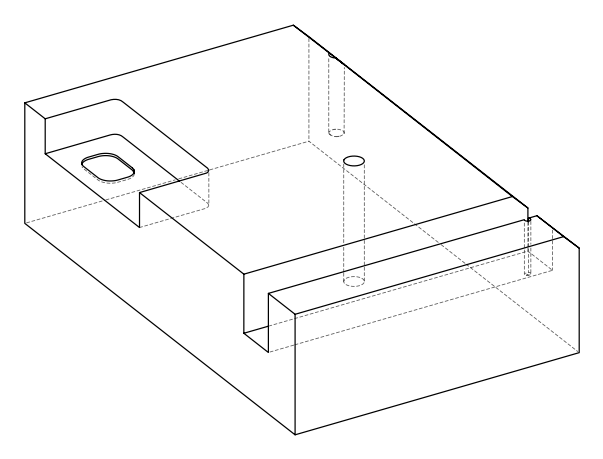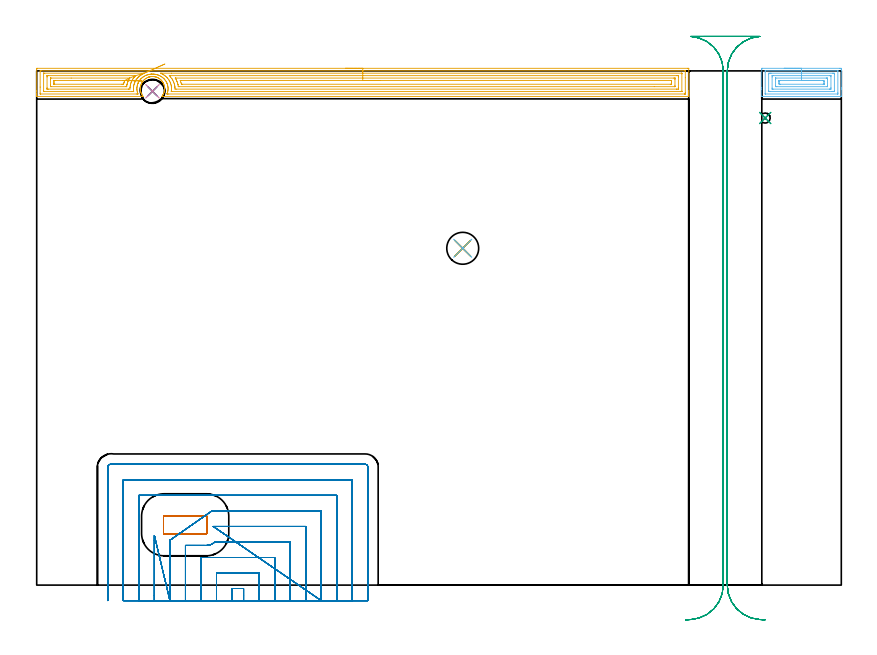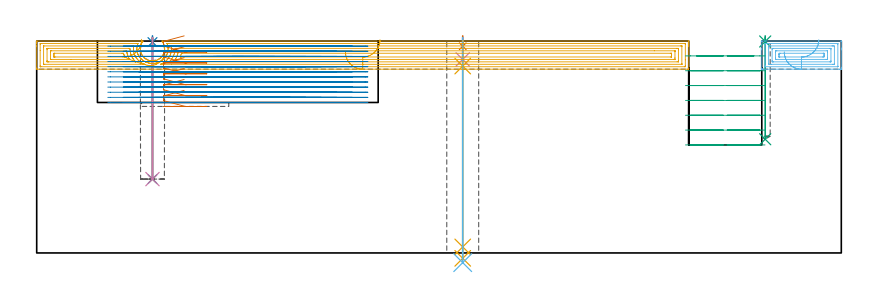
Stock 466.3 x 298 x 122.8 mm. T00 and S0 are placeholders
(PLAN: 15 operations, 11 tool changes, 100.7 min)
(1 SPOT_DRILL | STEP1HOLE | NXT0321_9005460120000 | 0.05 min | 184 mm3)
(2 SPOT_DRILL_1 | STEP1POCKET | NXT0321_9005460120000 | 0.03 min | 2 mm3)
(3 SPOT_DRILL_2 | STEP1POCKET_1 | NXT0321_9005460120000 | 0.03 min | 0 mm3)
(4 DRILL_BLIND_HOLE_INTO_CENTER | STEP1HOLE | NXT0301_042 | 0.05 min | 298 mm3)
(5 GUN_DRILL_THROUGH_HOLE | STEP1HOLE | UGT0307_003 | 0.59 min | 4298 mm3)
(6 SPADE_DRILL_TO_ENLARGE_THROUGH_HOLE | STEP1HOLE | UGT0306_009 | 0.52 min | 28167 mm3)
(7 DRILL_BLIND_HOLE_INTO_CENTER_1 | STEP1POCKET | NXT0301_042 | 0.33 min | 3095 mm3)
(8 DRILL_TO_ENLARGE_BLIND_HOLE | STEP1POCKET | UGT0301_374 | 0.33 min | 7481 mm3)
(9 DRILL_BLIND_HOLE_INTO_CENTER_2 | STEP1POCKET_1 | UGT0301_453 | 0.24 min | 1444 mm3)
(10 BORE_BLIND_HOLE | STEP1POCKET | UGT0332_064 | 0.33 min | 1689 mm3)
(11 AREA_MILL | FG_CHAMFER_SURFACE | UGT0205_001 | 18.38 min | 50486 mm3)
(12 AREA_MILL_1 | FG_CHAMFER_SURFACE_1 | UGT0205_001 | 2.52 min | 7107 mm3)
(13 MILL_RECTANGULAR_POCKET | POCKET_RECTANGULAR_STRAIGHT | UGT0201_109 | Follow Part, ap 6.35, ae 75% | 1.74 min | 63238 mm3)
(14 MILL_SLOT | SLOT_PARTIAL_RECTANGULAR | NXT0201_011 | Follow Part, ap 3, ae 75% | 64.73 min | 379989 mm3)
(15 MILL_RECTANGULAR_SLOT | SLOT_RECTANGULAR | UGT0201_019 | Follow Part, ap 10, ae 75% | 10.85 min | 757028 mm3)
(TOOL NXT0321_9005460120000 | NC Spot Drill, 142deg, 12mm, Carbide, Uncoated | D12 PA142 FL30 Z2)
(TOOL NXT0301_042 | Carbide Drill 7.1mm [860.1-0710-057A1-MM 2214] | D7.1 PA140 FL85 Z2)
(TOOL UGT0307_003 | Gun Drill 7 mm | D7 PA130 FL24 Z1)
(TOOL UGT0306_009 | Spade Drill 18.5mm | D18.5 PA132 FL10 Z2)
(TOOL UGT0301_374 | Twist Drill Flat Bottom 13 mm | D13 PA180 FL101 Z2)
(TOOL UGT0301_453 | Carbide Drill 5.8 mm | D5.8 PA118 FL57 Z2)
(TOOL UGT0332_064 | 14 mm Boring Bar Slip Fit | D14)
(TOOL UGT0205_001 | Chamfer Mill 20 x 3 x 45 deg. | D20 FL50 Z2)
(TOOL UGT0201_109 | End Mill 25.4 mm | D25.4 FL25 Z2)
(TOOL NXT0201_011 | ENDMILL 12mm [2P460-1200-NA 1630] | D12 FL38 Z6)
(TOOL UGT0201_019 | End mill 40 mm | D40 FL63 Z6)
(OP 1 SPOT_DRILL)
G17 G21 G94 G90
T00 M6
G54
G17 G0 G90 X246.9 Y195.2 S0 M3
G43 Z132.8 H0
G94 G81 G98 Z119.8 F250. R125.8
G80
M5
M2
(OP 2 SPOT_DRILL_1)
G17 G21 G94 G90
T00 M6
G54
G17 G0 G90 X67.1 Y286.2 S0 M3
G43 Z132.8 H0
G94 G81 G98 Z122.193 F250. R125.8
G80
M5
M2
(OP 3 SPOT_DRILL_2)
G17 G21 G94 G90
T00 M6
G54
G17 G0 G90 X422.2 Y270.7 S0 M3
G43 Z132.8 H0
G94 G81 G98 Z122.55 F250. R125.8
G80
M5
M2
(OP 4 DRILL_BLIND_HOLE_INTO_CENTER)
G17 G21 G94 G90
T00 M6
G54
G17 G0 G90 X246.9 Y195.2 S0 M3
G43 Z132.8 H1
G94 G81 G98 Z112.15 F250. R124.8
G80
M5
M2
(OP 5 GUN_DRILL_THROUGH_HOLE)
G17 G21 G94 G90
T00 M6
G54
G17 G0 G90 X246.9 Y195.2 M8
G43 Z132.8 H0
Z123.189
S716 M3
G94 G1 Z108.292 F125. M26
G4 X.084
Z3.5 F250.
G4 X.084
Z-3.132 F125.
G4 X.084
M5
M9
G0 Z123.189
Z132.8
M2
(OP 6 SPADE_DRILL_TO_ENLARGE_THROUGH_HOLE)
G17 G21 G94 G90
T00 M6
G54
G17 G0 G90 X246.9 Y195.2 S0 M3
G43 Z132.8 H0
G94 G73 G98 Z-5.618 F250. Q18.345 R124.8
G80
M5
M2
(OP 7 DRILL_BLIND_HOLE_INTO_CENTER_1)
G17 G21 G94 G90
T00 M6
G54
G17 G0 G90 X67.1 Y286.2 S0 M3
G43 Z132.8 H1
G94 G81 G98 Z42.8 F250. R124.8
G80
M5
M2
(OP 8 DRILL_TO_ENLARGE_BLIND_HOLE)
G17 G21 G94 G90
T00 M6
G54
G17 G0 G90 X67.1 Y286.2 S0 M3
G43 Z132.8 H0
G94 G73 G98 Z42.8 F250. Q11.429 R124.8
G80
M5
M2
(OP 9 DRILL_BLIND_HOLE_INTO_CENTER_2)
G17 G21 G94 G90
T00 M6
G54
G17 G0 G90 X422.2 Y270.7 S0 M3
G43 Z132.8 H0
G94 G81 G98 Z65.9 F250. R124.8
G80
M5
M2
(OP 10 BORE_BLIND_HOLE)
G17 G21 G94 G90
T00 M6
G54
G17 G0 G90 X67.1 Y286.2 S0 M3
G43 Z132.8 H0
G94 G85 G98 Z42.8 F250. R124.8
G80
M5
M2
(OP 11 AREA_MILL)
G17 G21 G94 G90
T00 M6
G54
G17 G0 G90 X178.95 Y299.5 S1061 M3
G43 Z132.8 H0
Z116.5
G94 G1 X178.988 Z115.628 F250.
X179.102 Z114.764
X179.291 Z113.912
X179.553 Z113.08
X179.887 Z112.274
X180.29 Z111.5
X180.758 Z110.764
X181.29 Z110.072
X181.879 Z109.429
X182.522 Z108.84
X183.214 Z108.308
X183.95 Z107.84
X184.724 Z107.437
X185.53 Z107.103
X186.362 Z106.841
X187.214 Z106.652
X188.078 Z106.538
X188.95 Z106.5
X377.292
X377.607 Y299.497 Z106.502
X377.89 Y299.492 Z106.506
X377.9 Y299.205 Z106.793
Y286.452 Z119.543
Y285.883 Z120.114
Y285.561 Z120.435
Y284.993 Z121.004
Y284.67 Z121.325
Y284.026 Z121.973
Y283.619 Z122.38
Y283.248 Z122.743
X377.89 Y283.203 Z122.788
X377.739 Y283.2 Z122.8
X72.91
X72.544 Y283.206 Z122.792
X72.854 Y283.638 Z122.362
X73.156 Y284.093 Z121.907
X73.276 Y284.309 Z121.691
X73.39 Y284.529 Z121.471
X73.592 Y284.976 Z121.024
X73.76 Y285.416 Z120.584
X73.896 Y285.862 Z120.138
X74.05 Y286.527 Z119.473
X74.08 Y286.748 Z119.252
X74.122 Y287.191 Z118.809
X74.141 Y287.635 Z118.365
X74.132 Y288.078 Z117.922
X74.095 Y288.521 Z117.479
X74.05 Y288.873 Z117.127
X73.997 Y289.141 Z116.859
X73.934 Y289.407 Z116.593
X73.804 Y289.852 Z116.148
X73.646 Y290.293 Z115.707
X73.45 Y290.74 Z115.26
X73.227 Y291.179 Z114.821
X73.156 Y291.306 Z114.694
X72.901 Y291.691 Z114.309
X72.624 Y292.065 Z113.934
X72.477 Y292.241 Z113.759
X72.262 Y292.497 Z113.502
X72.076 Y292.686 Z113.313
X72.034 Y292.729 Z113.27
X71.796 Y292.951 Z113.048
X71.368 Y293.303 Z112.696
X70.971 Y293.579 Z112.418
X70.564 Y293.837 Z112.162
X70.474 Y293.887 Z112.112
X70.03 Y294.1 Z111.898
X69.58 Y294.29 Z111.707
X69.339 Y294.369 Z111.625
X69.18 Y294.425 Z111.573
X69.135 Y294.44 Z111.557
X68.686 Y294.559 Z111.436
X68.447 Y294.605 Z111.389
X68.239 Y294.647 Z111.35
X67.791 Y294.712 Z111.287
X67.696 Y294.723 Z111.275
X67.634 Y294.725 Z111.271
X67.554 Y294.727 Z111.265
X67.297 Y294.74 Z111.257
X67.28
X67.253 Z111.255
X67.137
X67.119 Z111.253
X67.095 Z111.255
X67.094
X66.897 Z111.256
X66.844 Y294.737 Z111.257
X66.715 Y294.73 Z111.26
X66.505 Y294.724 Z111.276
X66.003 Y294.653 Z111.344
X65.769 Y294.607 Z111.387
X65.555 Y294.566 Z111.428
X65.323 Y294.507 Z111.487
X65.162 Y294.467 Z111.53
X65.109 Y294.454 Z111.544
X65.049 Y294.434 Z111.564
X64.876 Y294.374 Z111.62
X64.659 Y294.302 Z111.694
X64.215 Y294.121 Z111.877
X63.64 Y293.837 Z112.161
X63.321 Y293.643 Z112.353
X62.867 Y293.323 Z112.677
X62.426 Y292.976 Z113.023
X62.399 Y292.951 Z113.048
X62.136 Y292.686 Z113.312
X61.971 Y292.52 Z113.479
X61.737 Y292.256 Z113.744
X61.568 Y292.065 Z113.934
X61.532 Y292.02 Z113.979
X61.375 Y291.795 Z114.204
X61.242 Y291.606 Z114.394
X60.981 Y291.179 Z114.821
X60.638 Y290.512 Z115.488
X60.549 Y290.293 Z115.707
X60.396 Y289.852 Z116.148
X60.269 Y289.407 Z116.593
X60.174 Y288.965 Z117.035
X60.106 Y288.521 Z117.479
X60.068 Y288.078 Z117.922
X60.059 Y287.635 Z118.365
X60.078 Y287.191 Z118.809
X60.124 Y286.748 Z119.252
X60.199 Y286.304 Z119.696
X60.302 Y285.862 Z120.138
X60.44 Y285.416 Z120.584
X60.602 Y284.976 Z121.024
X60.638 Y284.887 Z121.113
X60.835 Y284.484 Z121.516
X61.052 Y284.09 Z121.91
X61.283 Y283.731 Z122.269
X61.532 Y283.38 Z122.619
X61.656 Y283.206 Z122.792
X61.306 Y283.2 Z122.8
X0.161
X0.01 Y283.203 Z122.788
X0.007 Y283.246 Z122.745
X0. Y283.619 Z122.38
Y284.026 Z121.973
Y284.67 Z121.325
Y285.883 Z120.114
Y286.452 Z119.543
Y298.92 Z107.077
X0.002 Y299.207 Z106.791
X0.01 Y299.492 Z106.506
X0.295 Y299.499 Z106.499
X188.95 Y299.5 Z106.5
Y298.086 Z107.914
X375.563 Y298.085 Z107.915
X375.676 Y298.083 Z107.917
X375.89 Y298.079 Z107.921
X375.892 Y298.03 Z107.97
X375.899 Y297.639 Z108.361
X375.9 Y294.075 Z111.925
X375.899 Y285.17 Z120.83
X375.892 Y284.67 Z121.33
X375.89 Y284.628 Z121.372
X375.732 Y284.62 Z121.38
X375.62 Y284.616 Z121.384
X375.563 Y284.615 Z121.385
X375.507 Y284.614 Z121.386
X76.48
X75.642 Y284.616 Z121.384
X75.588 Y284.618 Z121.382
X75.543 Y284.621 Z121.379
X75.553 Y284.67 Z121.33
X75.56 Y284.698 Z121.302
X75.588 Y284.778 Z121.222
X75.782 Y285.367 Z120.633
X75.84 Y285.561 Z120.439
X75.963 Y286.077 Z119.923
X76.039 Y286.452 Z119.548
X76.084 Y286.847 Z119.153
X76.12 Y287.342 Z118.658
X76.131 Y287.691 Z118.309
X76.113 Y288.233 Z117.767
X76.079 Y288.633 Z117.367
X76.01 Y289.123 Z116.877
X75.876 Y289.727 Z116.273
X75.789 Y290.014 Z115.986
X75.588 Y290.626 Z115.374
X75.469 Y290.905 Z115.095
X75.377 Y291.115 Z114.885
X75.023 Y291.795 Z114.205
X74.695 Y292.301 Z113.699
X74.411 Y292.686 Z113.314
X74.135 Y293.023 Z112.977
X73.802 Y293.403 Z112.597
X73.717 Y293.491 Z112.509
X73.627 Y293.577 Z112.423
X73.247 Y293.916 Z112.084
X72.91 Y294.194 Z111.806
X72.534 Y294.467 Z111.533
X72.017 Y294.807 Z111.193
X71.76 Y294.963 Z111.037
X71.268 Y295.215 Z110.785
X71.125 Y295.281 Z110.719
X70.948 Y295.358 Z110.642
X70.437 Y295.561 Z110.439
X70.232 Y295.63 Z110.37
X69.829 Y295.76 Z110.24
X69.339 Y295.89 Z110.11
X68.671 Y296.024 Z109.976
X68.549 Y296.045 Z109.955
X68.447 Y296.059 Z109.941
X68.066 Y296.107 Z109.893
X67.664 Y296.138 Z109.862
X67.554 Y296.143 Z109.857
X67.153 Y296.151 Z109.849
X66.7
X66.68 Y296.15 Z109.85
X66.661 Y296.149 Z109.851
X66.276 Y296.122 Z109.878
X65.937 Y296.08 Z109.92
X65.769 Y296.056 Z109.944
X65.17 Y295.955 Z110.045
X65.036 Y295.929 Z110.071
X64.876 Y295.892 Z110.108
X64.45 Y295.783 Z110.217
X63.984 Y295.635 Z110.365
X63.776 Y295.565 Z110.435
X63.246 Y295.358 Z110.642
X63.11 Y295.301 Z110.699
X63.091 Y295.291 Z110.709
X62.544 Y295.013 Z110.987
X62.198 Y294.818 Z111.182
X61.98 Y294.685 Z111.315
X61.663 Y294.467 Z111.533
X61.456 Y294.318 Z111.682
X61.306 Y294.205 Z111.795
X60.958 Y293.926 Z112.074
X60.582 Y293.577 Z112.423
X60.497 Y293.493 Z112.507
X60.413 Y293.407 Z112.593
X59.779 Y292.686 Z113.314
X59.669 Y292.538 Z113.462
X59.521 Y292.329 Z113.671
X59.314 Y292.001 Z113.999
X59.189 Y291.795 Z114.205
X58.803 Y291.079 Z114.921
X58.721 Y290.905 Z115.095
X58.692 Y290.84 Z115.16
X58.628 Y290.682 Z115.318
X58.46 Y290.182 Z115.818
X58.412 Y290.014 Z115.986
X58.272 Y289.479 Z116.521
X58.197 Y289.123 Z116.877
X58.121 Y288.618 Z117.382
X58.088 Y288.233 Z117.767
X58.074 Y287.895 Z118.105
X58.08 Y287.342 Z118.658
X58.104 Y286.974 Z119.026
X58.17 Y286.452 Z119.548
X58.269 Y285.919 Z120.081
X58.358 Y285.561 Z120.439
X58.628 Y284.724 Z121.276
X58.646 Y284.67 Z121.33
X58.652 Y284.646 Z121.354
X58.647 Y284.621 Z121.379
X57.735 Y284.614 Z121.386
X2.337 Y284.615 Z121.385
X2.224 Y284.617 Z121.383
X2.01 Y284.621 Z121.379
X2.008 Y284.67 Z121.33
X2.002 Y285.061 Z120.939
X2. Y288.625 Z117.375
X2.001 Y297.53 Z108.47
X2.008 Y298.03 Z107.97
X2.01 Y298.072 Z107.928
X2.169 Y298.08 Z107.92
X2.281 Y298.084 Z107.916
X2.337 Y298.085 Z107.915
X2.393 Y298.086 Z107.914
X188.95
Y296.672 Z109.328
X373.722 Y296.671 Z109.329
X373.863 Y296.669 Z109.331
X373.885 Y296.667 Z109.333
X373.89 Y296.665 Z109.335
X373.893 Y296.639 Z109.361
X373.898 Y296.545 Z109.455
X373.9 Y296.426 Z109.574
Y296.248 Z109.752
X373.899 Y286.274 Z119.726
X373.895 Y286.096 Z119.904
X373.89 Y286.047 Z119.953
X373.886 Y286.034 Z119.966
X373.879 Y286.033 Z119.967
X373.828 Y286.03 Z119.97
X373.722 Y286.029 Z119.971
X373.253 Y286.028 Z119.972
X78.265 Y286.029 Z119.971
X78.124 Y286.03 Z119.97
X78.012 Y286.033 Z119.967
X78.002 Y286.034 Z119.966
X77.997 Y286.046 Z119.954
X78.004 Y286.111 Z119.889
X78.016 Y286.207 Z119.793
X78.049 Y286.452 Z119.548
X78.071 Y286.645 Z119.355
X78.122 Y287.342 Z118.658
X78.129 Y287.479 Z118.521
X78.114 Y288.233 Z117.767
X78.107 Y288.391 Z117.609
X78.02 Y289.123 Z116.877
X77.971 Y289.417 Z116.583
X77.831 Y290.014 Z115.986
X77.64 Y290.638 Z115.362
X77.542 Y290.905 Z115.095
X77.373 Y291.336 Z114.664
X77.15 Y291.795 Z114.205
X76.93 Y292.237 Z113.763
X76.646 Y292.686 Z113.314
X76.48 Y292.939 Z113.061
X75.993 Y293.577 Z112.423
X75.588 Y294.048 Z111.952
X75.385 Y294.265 Z111.735
X75.177 Y294.467 Z111.533
X74.695 Y294.895 Z111.105
X74.441 Y295.104 Z110.896
X74.099 Y295.358 Z110.642
X73.802 Y295.564 Z110.436
X73.198 Y295.961 Z110.039
X72.91 Y296.12 Z109.88
X72.658 Y296.248 Z109.752
X72.017 Y296.552 Z109.448
X71.798 Y296.654 Z109.346
X71.92 Y296.664 Z109.336
X72.017 Y296.667 Z109.333
X72.487 Y296.671 Z109.329
X78.091 Y296.672 Z109.328
X188.95
Y295.257 Z110.743
X371.145
X371.849 Y295.252 Z110.748
X371.884 Y295.251 Z110.749
X371.89 Y295.213 Z110.787
X371.894 Y295.113 Z110.887
X371.898 Y294.91 Z111.09
X371.9 Y294.504 Z111.496
Y288.233 Z117.767
X371.898 Y287.806 Z118.194
X371.894 Y287.592 Z118.408
X371.89 Y287.486 Z118.514
X371.88 Y287.449 Z118.551
X371.831 Y287.448 Z118.552
X371.044 Y287.443 Z118.557
X370.943
X80.842
X80.155 Y287.45 Z118.55
X80.124 Y288.16 Z117.84
X80.118 Y288.233 Z117.767
X80.051 Y288.996 Z117.004
X80.036 Y289.123 Z116.877
X80.034 Y289.14 Z116.86
X79.95 Y289.613 Z116.387
X79.862 Y290.014 Z115.986
X79.804 Y290.26 Z115.74
X79.598 Y290.905 Z115.095
X79.343 Y291.611 Z114.389
X79.262 Y291.795 Z114.205
X79.158 Y292.024 Z113.976
X78.821 Y292.686 Z113.314
X78.296 Y293.546 Z112.454
X78.271 Y293.582 Z112.418
X78.265 Y293.591 Z112.409
X77.567 Y294.467 Z111.533
X77.373 Y294.695 Z111.305
X76.864 Y295.249 Z110.751
X76.862 Y295.254 Z110.746
X76.863 Y295.255 Z110.745
X76.882 Y295.256 Z110.744
X77.046 Y295.257 Z110.743
X77.373
X188.95
Y293.843 Z112.157
X369.259
X369.887 Y293.841 Z112.159
X369.889 Y293.839 Z112.161
X369.896 Y293.831 Z112.169
X369.898 Y293.577 Z112.423
X369.9 Y292.937 Z113.063
Y289.374 Z116.626
X369.899 Y289.123 Z116.877
X369.897 Y288.964 Z117.036
X369.893 Y288.884 Z117.116
X369.891 Y288.869 Z117.131
X369.867 Y288.864 Z117.136
X369.793 Y288.861 Z117.139
X369.525 Y288.858 Z117.142
X357.909 Y288.857 Z117.143
X82.729 Y288.858 Z117.142
X82.099 Y288.861 Z117.139
X82.085 Y288.863 Z117.137
X82.07 Y288.89 Z117.11
X82.034 Y289.123 Z116.877
X81.909 Y289.942 Z116.058
X81.893 Y290.014 Z115.986
X81.836 Y290.263 Z115.737
X81.649 Y290.905 Z115.095
X81.569 Y291.171 Z114.829
X81.335 Y291.795 Z114.205
X81.226 Y292.077 Z113.923
X80.95 Y292.686 Z113.314
X80.943 Y292.701 Z113.299
X80.637 Y293.278 Z112.722
X80.46 Y293.577 Z112.423
X80.376 Y293.719 Z112.281
X80.323 Y293.813 Z112.187
X80.313 Y293.832 Z112.168
X80.335 Y293.836 Z112.164
X80.409 Y293.839 Z112.161
X80.677 Y293.842 Z112.158
X188.95 Y293.843 Z112.157
Y292.429 Z113.571
X367.473 Y292.428 Z113.572
X367.733 Y292.427 Z113.573
X367.841 Y292.424 Z113.576
X367.887 Y292.422 Z113.578
X367.89 Y292.396 Z113.604
X367.897 Y292.263 Z113.737
X367.899 Y291.795 Z114.205
X367.9 Y291.37 Z114.63
Y290.905 Z115.095
X367.899 Y290.48 Z115.52
X367.894 Y290.337 Z115.663
X367.89 Y290.288 Z115.712
X367.883 Y290.277 Z115.723
X367.869 Y290.276 Z115.724
X367.791 Y290.273 Z115.727
X367.473 Y290.271 Z115.729
X367.216
X84.256 Y290.272 Z115.728
X84.03 Y290.274 Z115.726
X83.917 Y290.277 Z115.723
X83.869 Y290.28 Z115.72
X83.621 Y291.166 Z114.834
X83.214 Y292.352 Z113.648
X83.196 Y292.423 Z113.577
X83.225 Y292.424 Z113.576
X83.304 Y292.426 Z113.574
X83.621 Y292.428 Z113.572
X83.879 Y292.429 Z113.571
X188.95
X189.822 Z113.609
X190.686 Z113.723
X191.538 Z113.912
X192.37 Z114.174
X193.176 Z114.508
X193.95 Z114.911
X194.686 Z115.38
X195.378 Z115.911
X196.021 Z116.5
X196.61 Z117.143
X197.142 Z117.835
X197.61 Z118.571
X198.013 Z119.345
X198.347 Z120.151
X198.609 Z120.983
X198.798 Z121.835
X198.912 Z122.7
X198.95 Z123.571
G0 Z132.8
X74.293 Y302.01
Z114.8
G1 X73.959 Y301.86 Z114.009
X73.563 Y301.681 Z113.252
X73.109 Y301.477 Z112.536
X72.599 Y301.247 Z111.866
X72.039 Y300.995 Z111.247
X71.431 Y300.721 Z110.684
X70.781 Y300.428 Z110.182
X70.093 Y300.118 Z109.743
X69.373 Y299.794 Z109.372
X68.627 Y299.458 Z109.071
X67.859 Y299.112 Z108.843
X67.076 Y298.76 Z108.689
X66.284 Y298.403 Z108.61
X65.488 Y298.045 Z108.607
X64.696 Y297.688 Z108.681
X63.912 Y297.335 Z108.83
X63.143 Y296.988 Z109.053
X62.395 Y296.651 Z109.349
X62.263 Y296.592 Z109.408
X62.198 Y296.562 Z109.438
X61.985 Y296.462 Z109.538
X61.539 Y296.248 Z109.752
X61.384 Y296.17 Z109.83
X61.306 Y296.128 Z109.872
X60.818 Y295.844 Z110.156
X60.413 Y295.582 Z110.418
X60.28 Y295.49 Z110.51
X60.096 Y295.358 Z110.642
X59.77 Y295.109 Z110.891
X59.521 Y294.911 Z111.089
X59.283 Y294.704 Z111.296
X59.033 Y294.467 Z111.533
X58.628 Y294.052 Z111.948
X58.402 Y293.802 Z112.198
X58.206 Y293.577 Z112.423
X57.991 Y293.321 Z112.679
X57.735 Y292.967 Z113.033
X57.624 Y292.797 Z113.203
X57.555 Y292.686 Z113.314
X57.289 Y292.24 Z113.76
X57.048 Y291.795 Z114.205
X56.977 Y291.661 Z114.339
X56.843 Y291.394 Z114.606
X56.702 Y291.045 Z114.955
X56.651 Y290.905 Z115.095
X56.477 Y290.379 Z115.621
X56.378 Y290.014 Z115.986
X56.23 Y289.403 Z116.597
X56.182 Y289.123 Z116.877
X56.153 Y288.921 Z117.079
X56.086 Y288.233 Z117.767
X56.077 Y288.106 Z117.894
X56.079 Y287.342 Z118.658
X56.082 Y287.21 Z118.79
X56.198 Y286.11 Z119.89
X56.204 Y286.035 Z119.965
X56.162 Y286.034 Z119.966
X55.95 Y286.031 Z119.969
X55.481 Y286.029 Z119.971
X55.057 Y286.028 Z119.972
X4.178 Y286.029 Z119.971
X4.037 Y286.031 Z119.969
X4.015 Y286.033 Z119.967
X4.01 Y286.035 Z119.965
X4.007 Y286.061 Z119.939
X4.002 Y286.155 Z119.845
X4. Y286.629 Z119.371
X4.001 Y296.426 Z109.574
X4.005 Y296.604 Z109.396
X4.01 Y296.654 Z109.346
X4.014 Y296.666 Z109.334
X4.021 Y296.667 Z109.333
X4.072 Y296.67 Z109.33
X4.178 Y296.671 Z109.329
X4.647
X61.775
X61.934 Y296.669 Z109.331
X62.198 Y296.664 Z109.336
X62.395 Y296.651 Z109.349
X57.343 Y295.25 Z110.75
X57.339 Y295.242 Z110.758
X56.843 Y294.709 Z111.291
X56.729 Y294.581 Z111.419
X56.631 Y294.467 Z111.533
X56.319 Y294.099 Z111.901
X55.95 Y293.609 Z112.391
X55.937 Y293.59 Z112.41
X55.928 Y293.577 Z112.423
X55.597 Y293.038 Z112.962
X55.39 Y292.686 Z113.314
X55.272 Y292.472 Z113.528
X55.057 Y292.069 Z113.931
X54.968 Y291.884 Z114.116
X54.93 Y291.795 Z114.205
X54.714 Y291.248 Z114.752
X54.598 Y290.905 Z115.095
X54.4 Y290.249 Z115.751
X54.343 Y290.014 Z115.986
X54.311 Y289.869 Z116.131
X54.165 Y289.124 Z116.876
X54.084 Y288.314 Z117.686
X54.08 Y288.233 Z117.767
X54.057 Y287.45 Z118.55
X53.272 Y287.444 Z118.556
X53.171 Y287.443 Z118.557
X6.755
X6.051 Y287.449 Z118.551
X6.016
X6.01 Y287.487 Z118.513
X6.006 Y287.587 Z118.413
X6.002 Y287.79 Z118.21
X6. Y288.196 Z117.804
Y294.467 Z111.533
X6.002 Y294.894 Z111.106
X6.006 Y295.108 Z110.892
X6.01 Y295.214 Z110.786
X6.02 Y295.251 Z110.749
X6.069 Y295.252 Z110.748
X6.856 Y295.257 Z110.743
X6.957
X56.943
X57.173 Y295.256 Z110.744
X57.287 Y295.254 Z110.746
X57.341 Y295.251 Z110.749
X57.343 Y295.25 Z110.75
X53.9 Y293.841 Z112.159
X53.744 Y293.577 Z112.423
X53.572 Y293.278 Z112.722
X53.272 Y292.735 Z113.265
X53.255 Y292.703 Z113.297
X53.247 Y292.686 Z113.314
X52.973 Y292.094 Z113.906
X52.854 Y291.795 Z114.205
X52.726 Y291.45 Z114.55
X52.55 Y290.905 Z115.095
X52.511 Y290.774 Z115.226
X52.38 Y290.297 Z115.703
X52.327 Y290.066 Z115.934
X52.317 Y290.014 Z115.986
X52.191 Y289.312 Z116.688
X52.163 Y289.123 Z116.877
X52.14 Y288.96 Z117.04
X52.127 Y288.883 Z117.117
X52.123 Y288.868 Z117.132
X52.096 Y288.864 Z117.136
X52.021 Y288.861 Z117.139
X51.753 Y288.858 Z117.142
X8.641 Y288.857 Z117.143
X8.013 Y288.859 Z117.141
X8.011 Y288.861 Z117.139
X8.004 Y288.869 Z117.131
X8.002 Y289.123 Z116.877
X8. Y289.763 Z116.237
Y293.326 Z112.674
X8.001 Y293.577 Z112.423
X8.003 Y293.736 Z112.264
X8.007 Y293.816 Z112.184
X8.009 Y293.831 Z112.169
X8.033 Y293.836 Z112.164
X8.107 Y293.839 Z112.161
X8.375 Y293.842 Z112.158
X19.978 Y293.843 Z112.157
X53.898 Y293.842 Z112.158
X53.9 Y293.841 Z112.159
X51.005 Y292.421 Z113.579
X50.968 Y292.313 Z113.687
X50.783 Y291.795 Z114.205
X50.735 Y291.655 Z114.345
X50.594 Y291.215 Z114.785
X50.526 Y290.973 Z115.027
X50.33 Y290.278 Z115.722
X49.702 Y290.273 Z115.727
X49.443 Y290.272 Z115.728
X10.427
X10.167 Y290.273 Z115.727
X10.059 Y290.276 Z115.724
X10.013 Y290.278 Z115.722
X10.01 Y290.304 Z115.696
X10.003 Y290.437 Z115.563
X10.001 Y290.905 Z115.095
X10. Y291.33 Z114.67
Y291.795 Z114.205
X10.001 Y292.22 Z113.78
X10.006 Y292.363 Z113.637
X10.01 Y292.413 Z113.587
X10.017 Y292.423 Z113.577
X10.031 Y292.424 Z113.576
X10.109 Y292.427 Z113.573
X10.427 Y292.428 Z113.572
X10.684 Y292.429 Z113.571
X49.96
X50.594 Y292.427 Z113.573
X50.856 Y292.425 Z113.575
X51.005 Y292.421 Z113.579
X51.876 Y292.4 Z113.638
X52.737 Y292.379 Z113.773
X53.584 Y292.358 Z113.983
X54.409 Y292.338 Z114.266
X55.206 Y292.318 Z114.619
X55.97 Y292.299 Z115.041
X56.693 Y292.281 Z115.528
X57.372 Y292.265 Z116.075
X58. Y292.249 Z116.68
X58.574 Y292.235 Z117.338
X59.087 Y292.223 Z118.043
X59.538 Y292.212 Z118.79
X59.921 Y292.202 Z119.573
X60.235 Y292.194 Z120.387
X60.477 Y292.188 Z121.226
X60.645 Y292.184 Z122.082
X60.737 Y292.182 Z122.949
X60.754 Z123.821
G0 Z132.8
M5
M2
(OP 12 AREA_MILL_1)
G17 G21 G94 G90
T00 M6
G54
G17 G0 G90 X433.25 Y299.5 S1061 M3
G43 Z132.8 H0
Z116.5
G94 G1 X433.288 Z115.628 F250.
X433.402 Z114.764
X433.591 Z113.912
X433.853 Z113.08
X434.187 Z112.274
X434.59 Z111.5
X435.058 Z110.764
X435.59 Z110.072
X436.179 Z109.429
X436.822 Z108.84
X437.514 Z108.309
X438.25 Z107.84
X439.024 Z107.437
X439.83 Z107.103
X440.662 Z106.841
X441.514 Z106.652
X442.378 Z106.538
X443.25 Z106.5
X465.23 Y299.499 Z106.501
X465.805 Y299.497 Z106.503
X466.294 Y299.491 Z106.505
X466.298 Y299.416 Z106.58
X466.299 Y298.92 Z107.076
X466.3 Y298.422 Z107.573
Y288.233 Z117.761
Y287.447 Z118.551
Y287.342 Z118.656
Y283.337 Z122.662
Y283.216 Z122.779
X466.291 Y283.205 Z122.79
X466.248 Y283.2 Z122.8
X420.252
X420.209 Y283.205 Z122.79
X420.206 Y283.214 Z122.781
X420.2 Y283.337 Z122.662
Y287.447 Z118.551
Y288.233 Z117.761
Y298.92 Z107.076
X420.203 Y299.316 Z106.68
X420.21 Y299.491 Z106.505
X420.384 Y299.499 Z106.499
X420.695 Y299.5 Z106.5
X443.25
Y298.086 Z107.914
X464.092 Y298.085 Z107.915
X464.203 Y298.082 Z107.918
X464.276 Y298.079 Z107.921
X464.291 Y298.074 Z107.926
X464.294 Y298.067 Z107.933
X464.297 Y298.03 Z107.97
X464.3 Y297.765 Z108.235
Y285.296 Z120.704
X464.296 Y284.67 Z121.33
X464.294 Y284.638 Z121.362
X464.291 Y284.627 Z121.373
X464.258 Y284.621 Z121.379
X464.148 Y284.616 Z121.384
X464.092 Y284.615 Z121.385
X422.408
X422.296 Y284.618 Z121.382
X422.224 Y284.621 Z121.379
X422.208 Y284.626 Z121.374
X422.206 Y284.633 Z121.367
X422.203 Y284.67 Z121.33
X422.2 Y284.935 Z121.065
Y297.404 Z108.596
X422.204 Y298.03 Z107.97
X422.206 Y298.062 Z107.938
X422.209 Y298.073 Z107.927
X422.242 Y298.079 Z107.921
X422.352 Y298.084 Z107.916
X422.408 Y298.085 Z107.915
X443.25 Y298.086 Z107.914
Y296.672 Z109.328
X461.383 Y296.671 Z109.329
X461.849 Y296.67 Z109.33
X462.267 Y296.664 Z109.336
X462.298 Y296.248 Z109.752
X462.3 Y296.216 Z109.784
X462.299 Y286.42 Z119.58
X462.267 Y286.036 Z119.964
X461.802 Y286.03 Z119.97
X461.383 Y286.029 Z119.971
X460.919 Y286.028 Z119.972
X425.117 Y286.029 Z119.971
X424.651 Y286.03 Z119.97
X424.233 Y286.035 Z119.965
X424.202 Y286.452 Z119.548
X424.2 Y286.484 Z119.516
X424.201 Y296.28 Z109.72
X424.233 Y296.664 Z109.336
X424.698 Y296.67 Z109.33
X425.117 Y296.671 Z109.329
X425.581 Y296.672 Z109.328
X443.25
Y295.257 Z110.743
X459.714
X460.043 Y295.255 Z110.745
X460.208 Y295.253 Z110.747
X460.282 Y295.251 Z110.749
X460.29 Y295.198 Z110.802
X460.299 Y294.668 Z111.332
Y288.233 Z117.767
X460.295 Y287.547 Z118.453
X460.29 Y287.45 Z118.55
X460.202 Y287.448 Z118.552
X460.006 Y287.445 Z118.555
X459.614 Y287.443 Z118.557
X459.514
X426.786
X426.456 Y287.445 Z118.555
X426.292 Y287.447 Z118.553
X426.218 Y287.449 Z118.551
X426.21 Y287.502 Z118.498
X426.201 Y288.032 Z117.968
Y294.467 Z111.533
X426.205 Y295.153 Z110.847
X426.21 Y295.25 Z110.75
X426.298 Y295.252 Z110.748
X426.494 Y295.255 Z110.745
X426.886 Y295.257 Z110.743
X426.986
X443.25
Y293.843 Z112.157
X457.58
X457.845 Y293.842 Z112.158
X458.109 Y293.839 Z112.161
X458.277 Y293.836 Z112.164
X458.29 Y293.729 Z112.271
X458.294 Y293.577 Z112.423
X458.299 Y293.119 Z112.881
X458.3 Y289.556 Z116.444
X458.297 Y289.123 Z116.877
X458.293 Y288.895 Z117.105
X458.291 Y288.871 Z117.129
X458.266 Y288.864 Z117.136
X458.197 Y288.86 Z117.14
X458.109 Y288.858 Z117.142
X428.92 Y288.857 Z117.143
X428.655 Y288.858 Z117.142
X428.391 Y288.861 Z117.139
X428.223 Y288.864 Z117.136
X428.21 Y288.971 Z117.029
X428.206 Y289.123 Z116.877
X428.2 Y289.581 Z116.419
Y293.144 Z112.856
X428.203 Y293.577 Z112.423
X428.207 Y293.805 Z112.195
X428.209 Y293.829 Z112.171
X428.234 Y293.836 Z112.164
X428.302 Y293.84 Z112.16
X428.391 Y293.842 Z112.158
X443.25 Y293.843 Z112.157
Y292.429 Z113.571
X455.447 Y292.428 Z113.572
X456.076 Y292.424 Z113.576
X456.276 Y292.422 Z113.578
X456.291 Y292.021 Z113.979
X456.297 Y291.795 Z114.205
X456.3 Y291.57 Z114.43
Y290.905 Z115.095
Y290.679 Z115.321
X456.296 Y290.453 Z115.547
X456.29 Y290.303 Z115.697
X456.283 Y290.277 Z115.723
X456.271 Y290.275 Z115.725
X456.233 Y290.273 Z115.727
X456.076 Y290.271 Z115.729
X455.82
X431.053 Y290.272 Z115.728
X430.424 Y290.276 Z115.724
X430.224 Y290.278 Z115.722
X430.209 Y290.679 Z115.321
X430.203 Y290.905 Z115.095
X430.2 Y291.13 Z114.87
Y291.795 Z114.205
Y292.021 Z113.979
X430.204 Y292.247 Z113.753
X430.21 Y292.397 Z113.603
X430.217 Y292.423 Z113.577
X430.229 Y292.425 Z113.575
X430.267 Y292.427 Z113.573
X430.424 Y292.429 Z113.571
X430.68
X443.25
X444.122 Z113.609
X444.986 Z113.723
X445.838 Z113.912
X446.67 Z114.174
X447.476 Z114.508
X448.25 Z114.911
X448.986 Z115.38
X449.678 Z115.911
X450.321 Z116.5
X450.91 Z117.143
X451.442 Z117.835
X451.91 Z118.571
X452.313 Z119.345
X452.647 Z120.151
X452.909 Z120.983
X453.098 Z121.835
X453.212 Z122.7
X453.25 Z123.571
G0 Z132.8
M5
M2
(OP 13 MILL_RECTANGULAR_POCKET)
G17 G21 G94 G90
T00 M6
G54
G17 G0 G90 X85.468 Y40.2 S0 M3
G43 Z132.8 H0
Z125.8
G94 G1 X73.8 Z122.673 F250.
X73.745 Z122.659
X73.632 Y40.154 Z122.626
X73.546 Y40.068 Z122.593
X73.5 Y39.955 Z122.561
Y29.945 Z119.878
X73.546 Y29.832 Z119.846
X73.632 Y29.746 Z119.813
X73.745 Y29.7 Z119.78
X86.05 Z116.483
X98.3 F500.
G3 X98.6 Y30. R0.3
G1 Y39.9
G3 X98.3 Y40.2 R0.3
G1 X73.8
G3 X73.5 Y39.9 R0.3
G1 Y30.
G3 X73.8 Y29.7 R0.3
G1 X86.05
X87.05
G0 X85.468 Y40.2 Z119.483
G1 X73.8 Z116.357 F250.
X73.745 Z116.342
X73.632 Y40.154 Z116.309
X73.546 Y40.068 Z116.277
X73.5 Y39.955 Z116.244
Y29.945 Z113.562
X73.546 Y29.832 Z113.529
X73.632 Y29.746 Z113.496
X73.745 Y29.7 Z113.464
X86.05 Z110.167
X98.3 F500.
G3 X98.6 Y30. R0.3
G1 Y39.9
G3 X98.3 Y40.2 R0.3
G1 X73.8
G3 X73.5 Y39.9 R0.3
G1 Y30.
G3 X73.8 Y29.7 R0.3
G1 X86.05
X87.05
G0 X85.468 Y40.2 Z113.167
G1 X73.8 Z110.04 F250.
X73.745 Z110.025
X73.632 Y40.154 Z109.993
X73.546 Y40.068 Z109.96
X73.5 Y39.955 Z109.927
Y29.945 Z107.245
X73.546 Y29.832 Z107.212
X73.632 Y29.746 Z107.18
X73.745 Y29.7 Z107.147
X86.05 Z103.85
X98.3 F500.
G3 X98.6 Y30. R0.3
G1 Y39.9
G3 X98.3 Y40.2 R0.3
G1 X73.8
G3 X73.5 Y39.9 R0.3
G1 Y30.
G3 X73.8 Y29.7 R0.3
G1 X86.05
X87.05
G0 X85.468 Y40.2 Z106.85
G1 X73.8 Z103.723 F250.
X73.745 Z103.709
X73.632 Y40.154 Z103.676
X73.546 Y40.068 Z103.643
X73.5 Y39.955 Z103.611
Y29.945 Z100.928
X73.546 Y29.832 Z100.896
X73.632 Y29.746 Z100.863
X73.745 Y29.7 Z100.83
X86.05 Z97.533
X98.3 F500.
G3 X98.6 Y30. R0.3
G1 Y39.9
G3 X98.3 Y40.2 R0.3
G1 X73.8
G3 X73.5 Y39.9 R0.3
G1 Y30.
G3 X73.8 Y29.7 R0.3
G1 X86.05
X87.05
G0 X85.468 Y40.2 Z100.533
G1 X73.8 Z97.407 F250.
X73.745 Z97.392
X73.632 Y40.154 Z97.359
X73.546 Y40.068 Z97.327
X73.5 Y39.955 Z97.294
Y29.945 Z94.612
X73.546 Y29.832 Z94.579
X73.632 Y29.746 Z94.546
X73.745 Y29.7 Z94.514
X86.05 Z91.217
X98.3 F500.
G3 X98.6 Y30. R0.3
G1 Y39.9
G3 X98.3 Y40.2 R0.3
G1 X73.8
G3 X73.5 Y39.9 R0.3
G1 Y30.
G3 X73.8 Y29.7 R0.3
G1 X86.05
X87.05
G0 X85.468 Y40.2 Z94.217
G1 X73.8 Z91.09 F250.
X73.745 Z91.075
X73.632 Y40.154 Z91.043
X73.546 Y40.068 Z91.01
X73.5 Y39.955 Z90.977
Y29.945 Z88.295
X73.546 Y29.832 Z88.262
X73.632 Y29.746 Z88.23
X73.745 Y29.7 Z88.197
X86.05 Z84.9
X98.3 F500.
G3 X98.6 Y30. R0.3
G1 Y39.9
G3 X98.3 Y40.2 R0.3
G1 X73.8
G3 X73.5 Y39.9 R0.3
G1 Y30.
G3 X73.8 Y29.7 R0.3
G1 X86.05
X87.05
G0 Z132.8
M5
M2
(OP 14 MILL_SLOT)
G17 G21 G94 G90
T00 M6
G54
G17 G0 G90 X119.9 Y-9. S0 M3
G43 Z132.8 H1
Z119.833
G94 G1 Y-6. F250.
Y-2. F500.
X113.2
Y-6.
Y-9. F250.
X128.9
Y-6.
Y7. F500.
X104.2
Y-6.
Y-9. F250.
X137.9
Y-6.
Y16. F500.
X95.2
Y-6.
Y-9. F250.
X146.9
Y-6.
Y25. F500.
X103.213
G2 X101.073 Y23.581 R6.852
X98.535 Y22.991 R7.208
X97.854 Y22.991 R7.18
G1 X86.2 Y23.
Y-6.
Y-9. F250.
X155.9
Y-6.
Y34. F500.
X105.3
X102.3 F250.
X164.9 Y-9. F500.
Y-6. F250.
Y43. F500.
X104.573
X101.573 F250.
X77.2 Y26. F500.
Y23. F250.
Y-6. F500.
Y-9. F250.
X68.2 Y28.788 F500.
Y25.788 F250.
Y-6. F500.
Y-9. F250.
X173.9
Y-6.
Y52. F500.
X59.2
Y-6.
Y-9. F250.
X182.9
Y-6.
Y61. F500.
X50.2
Y-6.
Y-9. F250.
X191.9
Y-6.
Y68.5 F500.
G3 X190.4 Y70. R1.5
G1 X42.7
G3 X41.2 Y68.5 R1.5
G1 Y-6.
Y-9. F250.
G0 X119.9 Z116.867
G1 Y-6.
Y-2. F500.
X113.2
Y-6.
Y-9. F250.
X128.9
Y-6.
Y7. F500.
X104.2
Y-6.
Y-9. F250.
X137.9
Y-6.
Y16. F500.
X95.2
Y-6.
Y-9. F250.
X146.9
Y-6.
Y25. F500.
X103.212
G2 X101.101 Y23.593 R6.87
G1 X101.073 Y23.581
G2 X98.533 Y22.991 R7.208
X97.854 Y22.991 R7.18
G1 X86.2 Y23.
Y-6.
Y-9. F250.
X155.9
Y-6.
Y34. F500.
X105.3
X102.3 F250.
X164.9 Y-9. F500.
Y-6. F250.
Y43. F500.
X104.573
X101.573 F250.
X77.2 Y26. F500.
Y23. F250.
Y-6. F500.
Y-9. F250.
X68.2 Y28.788 F500.
Y25.788 F250.
Y-6. F500.
Y-9. F250.
X173.9
Y-6.
Y52. F500.
X59.2
Y-6.
Y-9. F250.
X182.9
Y-6.
Y61. F500.
X50.2
Y-6.
Y-9. F250.
X191.9
Y-6.
Y68.5 F500.
G3 X190.4 Y70. R1.5
G1 X42.7
G3 X41.2 Y68.5 R1.5
G1 Y-6.
Y-9. F250.
G0 X119.9 Z113.9
G1 Y-6.
Y-2. F500.
X113.2
Y-6.
Y-9. F250.
X128.9
Y-6.
Y7. F500.
X104.2
Y-6.
Y-9. F250.
X137.9
Y-6.
Y16. F500.
X95.2
Y-6.
Y-9. F250.
X146.9
Y-6.
Y25. F500.
X103.212
G2 X101.072 Y23.581 R6.87
X97.871 Y22.991 R7.179
G1 X96.94 Y23.
X86.2
Y-6.
Y-9. F250.
X155.9
Y-6.
Y34. F500.
X105.3
X102.3 F250.
X164.9 Y-9. F500.
Y-6. F250.
Y43. F500.
X104.573
X101.573 F250.
X77.2 Y26. F500.
Y23. F250.
Y-6. F500.
Y-9. F250.
X68.2 Y28.788 F500.
Y25.788 F250.
Y-6. F500.
Y-9. F250.
X173.9
Y-6.
Y52. F500.
X59.2
Y-6.
Y-9. F250.
X182.9
Y-6.
Y61. F500.
X50.2
Y-6.
Y-9. F250.
X191.9
Y-6.
Y68.5 F500.
G3 X190.4 Y70. R1.5
G1 X42.7
G3 X41.2 Y68.5 R1.5
G1 Y-6.
Y-9. F250.
G0 X119.9 Z110.933
G1 Y-6.
Y-2. F500.
X113.2
Y-6.
Y-9. F250.
X128.9
Y-6.
Y7. F500.
X104.2
Y-6.
Y-9. F250.
X137.9
Y-6.
Y16. F500.
X95.2
Y-6.
Y-9. F250.
X146.9
Y-6.
Y25. F500.
X103.213
G2 X101.072 Y23.581 R6.851
X97.871 Y22.991 R7.179
G1 X96.94 Y23.
X86.2
Y-6.
Y-9. F250.
X155.9
Y-6.
Y34. F500.
X105.3
X102.3 F250.
X164.9 Y-9. F500.
Y-6. F250.
Y43. F500.
X104.573
X101.573 F250.
X77.2 Y26. F500.
Y23. F250.
Y-6. F500.
Y-9. F250.
X68.2 Y28.788 F500.
Y25.788 F250.
Y-6. F500.
Y-9. F250.
X173.9
Y-6.
Y52. F500.
X59.2
Y-6.
Y-9. F250.
X182.9
Y-6.
Y61. F500.
X50.2
Y-6.
Y-9. F250.
X191.9
Y-6.
Y68.5 F500.
G3 X190.4 Y70. R1.5
G1 X42.7
G3 X41.2 Y68.5 R1.5
G1 Y-6.
Y-9. F250.
G0 X119.9 Z107.967
G1 Y-6.
Y-2. F500.
X113.2
Y-6.
Y-9. F250.
X128.9
Y-6.
Y7. F500.
X104.2
Y-6.
Y-9. F250.
X137.9
Y-6.
Y16. F500.
X95.2
Y-6.
Y-9. F250.
X146.9
Y-6.
Y25. F500.
X103.213
G2 X101.072 Y23.581 R6.851
X97.871 Y22.991 R7.179
G1 X96.94 Y23.
X86.2
Y-6.
Y-9. F250.
X155.9
Y-6.
Y34. F500.
X105.3
X102.3 F250.
X164.9 Y-9. F500.
Y-6. F250.
Y43. F500.
X104.572
X101.572 F250.
X77.2 Y26. F500.
Y23. F250.
Y-6. F500.
Y-9. F250.
X68.2 Y28.788 F500.
Y25.788 F250.
Y-6. F500.
Y-9. F250.
X173.9
Y-6.
Y52. F500.
X59.2
Y-6.
Y-9. F250.
X182.9
Y-6.
Y61. F500.
X50.2
Y-6.
Y-9. F250.
X191.9
Y-6.
Y68.5 F500.
G3 X190.4 Y70. R1.5
G1 X42.7
G3 X41.2 Y68.5 R1.5
G1 Y-6.
Y-9. F250.
G0 X119.9 Z105.
G1 Y-6.
Y-2. F500.
X113.2
Y-6.
Y-9. F250.
X128.9
Y-6.
Y7. F500.
X104.2
Y-6.
Y-9. F250.
X137.9
Y-6.
Y16. F500.
X95.2
Y-6.
Y-9. F250.
X146.9
Y-6.
Y25. F500.
X103.213
G2 X101.068 Y23.58 R6.851
X98.169 Y22.984 R7.196
X97.865 Y22.991 R7.179
G1 X86.2 Y23.
Y-6.
Y-9. F250.
X155.9
Y-6.
Y34. F500.
X105.3
X102.3 F250.
X164.9 Y-9. F500.
Y-6. F250.
Y43. F500.
X104.572
X101.572 F250.
X77.2 Y26. F500.
Y23. F250.
Y-6. F500.
Y-9. F250.
X68.2 Y28.788 F500.
Y25.788 F250.
Y-6. F500.
Y-9. F250.
X173.9
Y-6.
Y52. F500.
X59.2
Y-6.
Y-9. F250.
X182.9
Y-6.
Y61. F500.
X50.2
Y-6.
Y-9. F250.
X191.9
Y-6.
Y68.5 F500.
G3 X190.4 Y70. R1.5
G1 X42.7
G3 X41.2 Y68.5 R1.5
G1 Y-6.
Y-9. F250.
G0 X119.9 Z102.033
G1 Y-6.
Y-2. F500.
X113.2
Y-6.
Y-9. F250.
X128.9
Y-6.
Y7. F500.
X104.2
Y-6.
Y-9. F250.
X137.9
Y-6.
Y16. F500.
X95.2
Y-6.
Y-9. F250.
X146.9
Y-6.
Y25. F500.
X103.212
G2 X101.206 Y23.639 R6.869
G1 X101.068 Y23.58
G2 X98.169 Y22.984 R7.196
X97.865 Y22.991 R7.179
G1 X86.2 Y23.
Y-6.
Y-9. F250.
X155.9
Y-6.
Y34. F500.
X105.3
X102.3 F250.
X164.9 Y-9. F500.
Y-6. F250.
Y43. F500.
X104.573
X101.573 F250.
X77.2 Y26. F500.
Y23. F250.
Y-6. F500.
Y-9. F250.
X68.2 Y28.788 F500.
Y25.788 F250.
Y-6. F500.
Y-9. F250.
X173.9
Y-6.
Y52. F500.
X59.2
Y-6.
Y-9. F250.
X182.9
Y-6.
Y61. F500.
X50.2
Y-6.
Y-9. F250.
X191.9
Y-6.
Y68.5 F500.
G3 X190.4 Y70. R1.5
G1 X42.7
G3 X41.2 Y68.5 R1.5
G1 Y-6.
Y-9. F250.
G0 X119.9 Z99.067
G1 Y-6.
Y-2. F500.
X113.2
Y-6.
Y-9. F250.
X128.9
Y-6.
Y7. F500.
X104.2
Y-6.
Y-9. F250.
X137.9
Y-6.
Y16. F500.
X95.2
Y-6.
Y-9. F250.
X146.9
Y-6.
Y25. F500.
X103.212
G2 X101.072 Y23.581 R6.869
X97.871 Y22.991 R7.179
G1 X96.94 Y23.
X86.2
Y-6.
Y-9. F250.
X155.9
Y-6.
Y34. F500.
X105.3
X102.3 F250.
X164.9 Y-9. F500.
Y-6. F250.
Y43. F500.
X104.573
X101.573 F250.
X77.2 Y26. F500.
Y23. F250.
Y-6. F500.
Y-9. F250.
X68.2 Y28.788 F500.
Y25.788 F250.
Y-6. F500.
Y-9. F250.
X173.9
Y-6.
Y52. F500.
X59.2
Y-6.
Y-9. F250.
X182.9
Y-6.
Y61. F500.
X50.2
Y-6.
Y-9. F250.
X191.9
Y-6.
Y68.5 F500.
G3 X190.4 Y70. R1.5
G1 X42.7
G3 X41.2 Y68.5 R1.5
G1 Y-6.
Y-9. F250.
G0 X119.9 Z96.1
G1 Y-6.
Y-2. F500.
X113.2
Y-6.
Y-9. F250.
X128.9
Y-6.
Y7. F500.
X104.2
Y-6.
Y-9. F250.
X137.9
Y-6.
Y16. F500.
X95.2
Y-6.
Y-9. F250.
X146.9
Y-6.
Y25. F500.
X103.213
G2 X101.072 Y23.581 R6.851
X97.871 Y22.991 R7.179
G1 X96.94 Y23.
X86.2
Y-6.
Y-9. F250.
X155.9
Y-6.
Y34. F500.
X105.3
X102.3 F250.
X164.9 Y-9. F500.
Y-6. F250.
Y43. F500.
X104.573
X101.573 F250.
X77.2 Y26. F500.
Y23. F250.
Y-6. F500.
Y-9. F250.
X68.2 Y28.788 F500.
Y25.788 F250.
Y-6. F500.
Y-9. F250.
X173.9
Y-6.
Y52. F500.
X59.2
Y-6.
Y-9. F250.
X182.9
Y-6.
Y61. F500.
X50.2
Y-6.
Y-9. F250.
X191.9
Y-6.
Y68.5 F500.
G3 X190.4 Y70. R1.5
G1 X42.7
G3 X41.2 Y68.5 R1.5
G1 Y-6.
Y-9. F250.
G0 X119.9 Z93.133
G1 Y-6.
Y-2. F500.
X113.2
Y-6.
Y-9. F250.
X128.9
Y-6.
Y7. F500.
X104.2
Y-6.
Y-9. F250.
X137.9
Y-6.
Y16. F500.
X95.2
Y-6.
Y-9. F250.
X146.9
Y-6.
Y25. F500.
X103.213
G2 X101.072 Y23.581 R6.851
X97.871 Y22.991 R7.179
G1 X96.94 Y23.
X86.2
Y-6.
Y-9. F250.
X155.9
Y-6.
Y34. F500.
X105.3
X102.3 F250.
X164.9 Y-9. F500.
Y-6. F250.
Y43. F500.
X104.572
X101.572 F250.
X77.2 Y26. F500.
Y23. F250.
Y-6. F500.
Y-9. F250.
X68.2 Y28.788 F500.
Y25.788 F250.
Y-6. F500.
Y-9. F250.
X173.9
Y-6.
Y52. F500.
X59.2
Y-6.
Y-9. F250.
X182.9
Y-6.
Y61. F500.
X50.2
Y-6.
Y-9. F250.
X191.9
Y-6.
Y68.5 F500.
G3 X190.4 Y70. R1.5
G1 X42.7
G3 X41.2 Y68.5 R1.5
G1 Y-6.
Y-9. F250.
G0 X119.9 Z90.167
G1 Y-6.
Y-2. F500.
X113.2
Y-6.
Y-9. F250.
X128.9
Y-6.
Y7. F500.
X104.2
Y-6.
Y-9. F250.
X137.9
Y-6.
Y16. F500.
X95.2
Y-6.
Y-9. F250.
X146.9
Y-6.
Y25. F500.
X103.213
G2 X101.072 Y23.581 R6.851
X97.871 Y22.991 R7.179
G1 X96.94 Y23.
X86.2
Y-6.
Y-9. F250.
X155.9
Y-6.
Y34. F500.
X105.3
X102.3 F250.
X164.9 Y-9. F500.
Y-6. F250.
Y43. F500.
X104.572
X101.572 F250.
X77.2 Y26. F500.
Y23. F250.
Y-6. F500.
Y-9. F250.
X68.2 Y28.788 F500.
Y25.788 F250.
Y-6. F500.
Y-9. F250.
X173.9
Y-6.
Y52. F500.
X59.2
Y-6.
Y-9. F250.
X182.9
Y-6.
Y61. F500.
X50.2
Y-6.
Y-9. F250.
X191.9
Y-6.
Y68.5 F500.
G3 X190.4 Y70. R1.5
G1 X42.7
G3 X41.2 Y68.5 R1.5
G1 Y-6.
Y-9. F250.
G0 X119.9 Z87.2
G1 Y-6.
Y-2. F500.
X113.2
Y-6.
Y-9. F250.
X128.9
Y-6.
Y7. F500.
X104.2
Y-6.
Y-9. F250.
X137.9
Y-6.
Y16. F500.
X95.2
Y-6.
Y-9. F250.
X146.9
Y-6.
Y25. F500.
X103.212
G2 X102.561 Y24.438 R6.787
X101.072 Y23.581 R6.842
X97.871 Y22.991 R7.179
G1 X96.94 Y23.
X86.2
Y-6.
Y-9. F250.
X155.9
Y-6.
Y34. F500.
X105.3
X102.3 F250.
X164.9 Y-9. F500.
Y-6. F250.
Y43. F500.
X104.573
X101.573 F250.
X77.2 Y26. F500.
Y23. F250.
Y-6. F500.
Y-9. F250.
X68.2 Y28.79 F500.
Y25.79 F250.
Y-6. F500.
Y-9. F250.
X173.9
Y-6.
Y52. F500.
X59.2
Y-6.
Y-9. F250.
X182.9
Y-6.
Y61. F500.
X50.2
Y-6.
Y-9. F250.
X191.9
Y-6.
Y68.5 F500.
G3 X190.4 Y70. R1.5
G1 X42.7
G3 X41.2 Y68.5 R1.5
G1 Y-6.
Y-9. F250.
G0 Z132.8
M5
M2
(OP 15 MILL_RECTANGULAR_SLOT)
G17 G21 G94 G90
T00 M6
G54
G17 G0 G90 X422.1 Y-20.134 S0 M3
G43 Z132.8 H0
Z114.2
G94 G1 X419.105 Y-19.97 F250.
G2 X400.2 Y0. R20. F500.
G1 Y298.
G2 X415.585 Y317.46 R20.
G1 X415.592 Y317.489
G3 X411.102 Y318. R20.
G1 X386.983
G3 X382.501 Y317.491 R20.
G1 X382.508 Y317.462
G2 X397.9 Y298. R20.
G1 Y0.
G2 X378.995 Y-19.97 R20.
G1 X376. Y-20.134 F250.
G0 X422.1 Z105.6
G1 X419.105 Y-19.97
G2 X400.2 Y0. R20. F500.
G1 Y298.
G2 X419.105 Y317.97 R20.
G1 Y318.
X378.995
Y317.97
G2 X397.9 Y298. R20.
G1 Y0.
G2 X378.995 Y-19.97 R20.
G1 X376. Y-20.134 F250.
G0 X422.1 Z97.
G1 X419.105 Y-19.97
G2 X400.2 Y0. R20. F500.
G1 Y298.
G2 X419.105 Y317.97 R20.
G1 Y318.
X378.995
Y317.97
G2 X397.9 Y298. R20.
G1 Y0.
G2 X378.995 Y-19.97 R20.
G1 X376. Y-20.134 F250.
G0 X422.1 Z88.4
G1 X419.105 Y-19.97
G2 X400.2 Y0. R20. F500.
G1 Y298.
G2 X419.105 Y317.97 R20.
G1 Y318.
X378.995
Y317.97
G2 X397.9 Y298. R20.
G1 Y0.
G2 X378.995 Y-19.97 R20.
G1 X376. Y-20.134 F250.
G0 X422.1 Z79.8
G1 X419.105 Y-19.97
G2 X400.2 Y0. R20. F500.
G1 Y298.
G2 X419.105 Y317.97 R20.
G1 Y318.
X378.995
Y317.97
G2 X397.9 Y298. R20.
G1 Y0.
G2 X378.995 Y-19.97 R20.
G1 X376. Y-20.134 F250.
G0 X422.1 Z71.2
G1 X419.105 Y-19.97
G2 X400.2 Y0. R20. F500.
G1 Y9.68
Y279.68 F445.
Y298. F500.
G2 X419.105 Y317.97 R20.
G1 Y318.
X378.995
Y317.97
G2 X397.9 Y298. R20.
G1 Y0.
G2 X378.995 Y-19.97 R20.
G1 X376. Y-20.134 F250.
G0 X422.1 Z62.6
G1 X419.105 Y-19.97
G2 X400.2 Y0. R20. F500.
G1 Y298.
G2 X419.105 Y317.97 R20.
G1 Y318.
X378.995
Y317.97
G2 X397.9 Y298. R20.
G1 Y0.
G2 X378.995 Y-19.97 R20.
G1 X376. Y-20.134 F250.
G0 Z132.8
M5
M2
